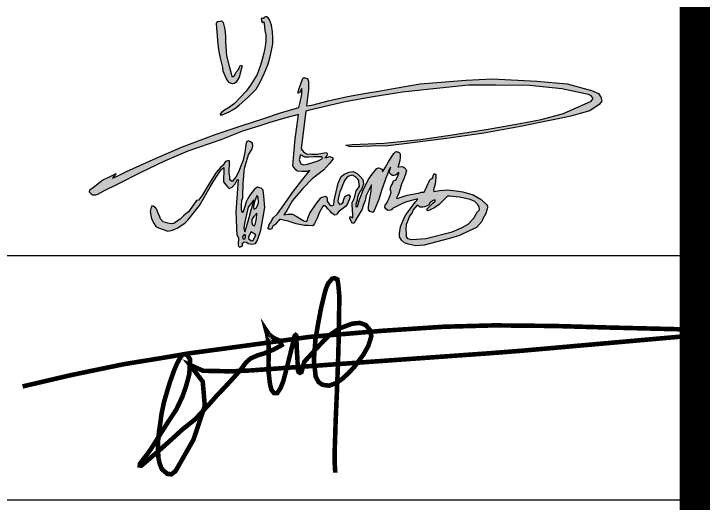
# Model space of a CAD drawing. Extents: x -6243262 to 3079315, y -2914302 to 172723.
# Drawn here: x -2380612 to -2378333, y -719362 to -717760 of the extents above; entities that cross this region are included whole.
import ezdxf

# ---------------------------------------------------------------- set-up
doc = ezdxf.new("R2010")
doc.units = 0
doc.header["$LTSCALE"] = 1000
for name, color, linetype in [('P-图框', 7, 'Continuous'), ('PUB_TITLE', 4, 'Continuous'), ('图框字', 3, 'Continuous'), ('曾志鸿签名', 154, 'Continuous')]:
    doc.layers.add(name, color=color, linetype=linetype)

# ---------------------------------------------------------------- blocks, each defined once
blk = doc.blocks.new('A$Ca6e7ed98')
at = {"layer": '图框字', "color": 0, "const_width": 14.96537856035086}
for points in [[(-219.4417643320048, -4.561755438808177), (-310.3332553611544, -2.659132995919208), (-353.6335702197393, 16.65985095645738), (-353.6335702197393, 16.65985095645738), (-311.2896840352332, -38.06459393767727), (-304.5257228455448, -117.4294864342082), (-341.500735534908, -228.0091485452285), (-400.4046472607588, -331.3116713303534), (-414.1113363973564, -341.6787743345267), (-427.4482913206448, -340.1977139613591), (-444.8597490985994, -325.017004941481), (-452.5499024486344, -306.4414268489199), (-456.5039897132374, -286.8942424696434), (-457.7930200393312, -259.8385230571876), (-457.4710276903934, -234.0708211894744), (-454.5057274746068, -202.0145254722083), (-450.6582637063111, -177.0972987129135), (-446.3614959518018, -144.7760485181207), (-438.4389988643234, -106.4979568830822), (-428.9410202662693, -73.95042469797772), (-419.6626542428858, -42.90664500596904), (-405.8514634709863, -3.503535565352649), (-394.9965550070046, 22.03724509703898), (-384.3676246990508, 41.02319900302246), (-377.5007532692398, 49.63246168486512), (-370.5428117433039, 51.86677646431053), (-361.561336295912, 48.05647793465323), (-352.6081454124942, 34.67771504830307), (-355.3983921272738, -14.35004956572811), (-365.7891435805941, -53.0314856528712), (-377.9405088827189, -87.48931085684308), (-398.2875608275644, -130.4205656273989), (-425.9905730752798, -172.3290769380692), (-460.3381918522646, -226.161498563175), (-480.0041265382897, -257.4897287796557), (-494.6996027233545, -278.3904502071528), (-504.872863463359, -290.8177420680586), (-517.0703792340064, -307.4210233192789), (-517.4305650742317, -312.8236656468653), (-512.0251251463196, -313.363802036889), (-447.9072714131617, -258.3290176314331), (-408.1658829416847, -222.6391061652103), (-378.7913749911822, -195.5833867527472), (-335.5945365005464, -161.0447008933552), (-292.9732527030865, -115.568412944529), (-267.7247027271369, -86.622855382142), (-244.8372531555651, -62.76768378462293), (-244.8372531555651, -62.76768378462293), (-212.1632519420818, -27.69045957220078), (-186.8749170796655, 1.104243329646124), (-170.1864833076834, 23.78102269674855), (-154.7101624147035, 37.75201796762849), (-131.7452649305633, 47.73111767131195), (-110.2784010437317, 54.21754845893156), (-79.325759257772, 66.69150299070316), (-52.86668779834872, 81.16140530573466), (-60.48257602681406, 96.56871592325479), (-77.93647101710667, 104.1855978417807), (-93.67006751018926, 115.7333303273626), (-103.9950412843318, 130.9667745567422), (-100.5533833596273, 117.6989154143885), (-97.84907200015732, 102.4654711850089), (-95.14529110584408, 71.75312429565383), (-95.88263767110766, 26.29856964476494), (-95.628014396847, -7.242621733661508), (-91.20287407501019, -45.57185054120055), (-86.53212838649051, -64.7364649449737), (-77.68184774249676, -76.03873900030158), (-67.3568739683542, -75.79296096271719), (-56.04841779707931, -58.59393164596986), (-47.44427298530354, -36.23516157357517), (-38.25343371205963, -1.866506814330933), (-15.76065021613613, 88.71021086246765), (-10.35680168340332, 111.6353251258115), (-7.354368907021126, 114.3960932534246), (-4.832537560927449, 112.235547693992), (-3.686732826259686, 73.99357168784627), (-1.229087763815187, 34.38687237685372), (0, 0), (2.12239108455833, -6.241291964703123), (6.793136773078004, -9.318151742685586), (11.98055552251753, -7.061723983875709), (21.28385340858949, 26.8693883383603), (53.05341153271729, 61.60686995748256), (80.2657435121946, 90.97942291457002), (102.26042022818, 112.6903489266115), (135.2564137906011, 135.4908163306609), (177.7466726948915, 151.4986691236918), (203.2710645512561, 153.9411083492741), (222.0070938210702, 147.1564839212224), (236.127015312959, 131.1444762328683), (240.743123090564, 110.2479097010291), (231.0154530805885, 79.25398875286919), (214.4516786203894, 49.67305181607662), (184.2947345664725, 9.156110825846554), (164.2012449655449, -12.01212193783431), (145.465215696051, -29.10951612322242), (145.465215696051, -29.10951612322242), (127.2723827450245, -42.13575212297292), (102.8343835258565, -51.36313538360992), (80.56863911566325, -48.64902992685529), (68.34937427335535, -39.9646595219092), (58.57396239967784, -22.32457208783308), (52.59190684824716, 31.7005727576834), (57.70293861543178, 100.2883060442909), (57.70293861543178, 100.2883060442909), (66.24077528287307, 149.9795754783117), (76.00133413210278, 202.1337390068438), (87.89966755581554, 251.5389598790716), (92.53328068339033, 266.9906959161235), (99.1757653526729, 283.2158816944939), (112.279846073041, 298.7497568152903), (120.5078910901502, 300.5772715354033), (129.6504580341862, 296.3130705216972), (132.6979803487484, 278.3425091072932), (136.0505201277847, 240.2696053793115), (133.4024380744086, 87.13422711192106), (132.0524042553734, 38.09176056093565), (128.2473776997358, -66.10694118147512), (123.9331045952276, -166.1302927485667), (120.9142273988982, -260.1472637389088), (120.9142273988982, -307.512750623333), (120.9142273988982, -307.512750623333), (120.9142273988982, -307.512750623333), (122.6371782219212, -336.362425986008)], [(-901.1133592585975, -53.95738809138857), (-741.2094125123986, -16.60072439256328), (-568.4549473897787, 19.10516744028428), (-441.2860053503828, 39.74093438991986), (-356.3452724282688, 54.30032675802067), (-166.0011132360087, 80.14697163615347), (38.06777090829564, 108.1749365506621), (274.3438469295506, 128.0609047009057), (476.9613784102257, 141.4879282944457), (643.271222366573, 145.962430931846), (840.3989699591766, 143.9684007922406), (1015.136313830473, 139.0017028646616), (1259.480234392307, 133.0180144088445), (1270.327185878734, 127.3299627344604), (1270.17494237941, 120.8007045642953), (1255.437559447193, 109.2600034400311), (732.1299709219893, 62.83576014641585), (633.4284414178983, 55.12906856783229), (86.8270670126949, 15.9471274002135), (-155.1987208222563, -1.707981578139879)], [(-219.4417643320048, -4.561755438808177), (-155.1987208222563, -1.707981578139879)]]:
    blk.add_lwpolyline(points, dxfattribs=at)
blk = doc.blocks.new('A$C0910a4f4')
at = {"layer": '曾志鸿签名'}
h = blk.add_hatch(color=7, dxfattribs=at)
h.paths.add_polyline_path([(-50.72189203841845, 211.5821483508917), (-54.25358702411177, 194.6977487051918), (-60.23817655729363, 174.4394056970777), (-65.6641775733442, 156.0719321828801), (-76.00681529886788, 125.6731227100245), (-97.7579863438732, 90.13501071848441), (-112.5840890475083, 70.96361914469162), (-132.2291982346214, 50.18003681130358), (-150.7787458996172, 30.55550596903777), (-169.9793365435326, 15.86105299735209), (-183.0414459679741, 9.014275825640652), (-193.3198258231278, 0.669755896931747), (-197.8166322360048, -4.465330886858283), (-197.8166322360048, -7.032874278782401), (-190.7502376265475, -6.818911027774448), (-168.0521453960682, 2.809372786869062), (-150.9214852352743, 12.86558310347027), (-135.5039019180695, 24.41952055701404), (-105.2652777651092, 50.99455920042237), (-79.29480976902414, 77.38479719977477), (-66.01855897193309, 100.0647612249013), (-52.07067680853652, 130.9627853686688), (-41.32568477012683, 156.4473736896471), (-34.26291738147847, 178.6821042130759), (-29.15267754846718, 204.0671772857895), (-25.39441660541343, 225.7104082918959), (-25.09514381864574, 245.9868861616123), (-26.14519717823714, 265.3654618908186), (-28.997546186205, 286.849087370676), (-35.60555753129302, 303.8272697115608), (-40.55920428625541, 311.3470361276413), (-45.36096793640172, 314.3457393689605), (-49.11235340120038, 314.3457393689605), (-54.81445281114429, 311.9467830239155), (-54.81445281114429, 309.2479376107221), (-58.26572635601042, 309.2479376107221), (-62.01711182080908, 309.997621231043), (-62.5530288607697, 307.315914789011), (-62.01711182080908, 303.100594404008), (-61.64398366672685, 300.1657097172283), (-59.76628595567308, 296.3535043010488), (-57.25838758191094, 294.9538085090753), (-53.99751606147038, 297.2617312851944), (-53.04645334777888, 291.9670858352329), (-51.27125358034391, 269.2686433077033), (-48.00388554501114, 254.8407754591608), (-48.27533159294399, 238.5223053321533), (-49.36200905533042, 224.3716306396527)])
h.paths.add_polyline_path([(-204.8492178991437, 235.274290698726), (-201.2210496671032, 205.8939404777775), (-196.1381493342924, 178.286511185288), (-188.1465427266667, 148.1484017854673), (-187.0584576860419, 136.5513842730725), (-177.2662066276534, 113.6071292414563), (-172.5025558649213, 104.087435916008), (-167.2852318111691, 97.96764645254007), (-157.0773932803422, 94.56775821058545), (-150.7258589300909, 95.47439195110928), (-145.2816982307704, 100.4609009539417), (-135.1728774146759, 117.1283070617064), (-128.051316566125, 141.7104165718192), (-125.4663203139789, 153.8066851323238), (-130.7811754669528, 156.2889253399044), (-132.9069471523981, 151.7373237012071), (-137.4388347457862, 142.0338606540463), (-146.178948146, 132.0069535246876), (-149.7397421046626, 123.2738383442338), (-154.5953456221614, 118.4220990106405), (-159.450949139602, 118.4220990106405), (-161.7169064707123, 129.0959099245374), (-168.1216581055778, 152.2189987464808), (-176.8985038838582, 186.836762606079), (-180.0439269206254, 231.0339195680281), (-180.3328323523165, 250.3753820921993), (-181.7773865797208, 273.7583414505061), (-187.844481852313, 295.9865896590636), (-193.2428962591221, 300.869943945203), (-198.6833756000269, 299.7827269702684), (-204.8492178991437, 298.6954943753663), (-209.5642801440554, 293.6218099524558), (-208.1134730210761, 276.951092397474), (-205.9373029397684, 253.394641300576)])
h = blk.add_hatch(color=7, dxfattribs=at)
h.paths.add_polyline_path([(375.5538205307093, 80.45088679806213), (327.9013308995636, 72.39761653536698), (274.577205677575, 63.38583991548512), (219.129694556992, 53.7455755333649), (155.8405921859667, 39.52586028247606), (103.0304766367772, 25.31879726063926), (85.17967779841274, 22.54667825929937), (91.46619286201894, 75.23540216742549), (91.69930947193643, 102.9530151927611), (88.90201842784882, 112.0369563782588), (80.51014529546956, 114.3661692632595), (74.68244659726042, 114.3661692632595), (72.1182721630903, 109.7077434932871), (60.69599137664773, 75.70123849637457), (57.43246711266693, 64.05517407145817), (62.5608430498396, 64.98686234944034), (69.78718727006344, 79.89382793739787), (69.78718727006344, 61.18427396341576), (64.87365649465937, 34.79676947035477), (60.6138375318842, 17.82394480172661), (0, 0), (-54.37815769744338, -18.71953517690417), (-128.1047233324498, -42.57051766922814), (-209.9863912001601, -70.15771901531843), (-324.1106415195391, -112.9921371901582), (-416.5609481149004, -152.8479863498942), (-503.929031097563, -192.6950101893453), (-534.1884170294506, -207.9801837051928), (-550.0869860692183, -214.5992832344782), (-537.8980894548004, -198.7134412402229), (-561.3612816598034, -211.3223402946605), (-581.85892308451, -219.4375580971537), (-596.5553661781014, -231.8036124543287), (-612.0253005780396, -243.3967718179338), (-623.6277513778186, -251.8984293071553), (-625.1747339902795, -260.40010241649), (-615.5060249904054, -269.2881995925563), (-605.8373159904731, -269.2881995925854), (-598.8758400967927, -267.3560011586233), (-579.5384491658187, -256.5357055485947), (-532.7847637771629, -233.6261426165293), (-458.7480978305684, -196.6261670905224), (-379.726872545667, -157.9697492431151), (-302.8939171009697, -125.9214344198117), (-194.5906253455323, -88.36999352820567), (-123.8297729037004, -60.19441667190404), (-64.07136397226714, -41.44896785556921), (-34.26873717608396, -31.52271623714478), (17.60985934175551, -16.0818578240287), (59.55428301921347, -5.604140840179753), (55.13908907491714, -38.14022252275026), (47.96436507935869, -85.0142318875005), (43.95431004598504, -134.8530646357394), (41.59940459829522, -160.4007266617846), (40.50433580414392, -174.1876263392915), (50.83942482067505, -186.7223927036102), (56.3147958603804, -190.8803525251569), (69.67468928691233, -191.9745516560797), (86.31981616478879, -191.7556993338512), (95.93649890780216, -189.2885302922805), (73.62370414898032, -217.4224641330075), (43.24827421951341, -257.1685356808302), (22.06673925672658, -285.6706337663345), (-9.777796312700957, -330.432455024129), (-24.06813465466257, -344.4049725130608), (-26.71975978423143, -349.7030650656088), (-31.42840672074817, -359.111200095067), (-33.50309582537739, -361.3816660252633), (-37.25732351542683, -366.0213321321644), (-38.14647985587362, -371.7468718909367), (-40.61637361743487, -376.6826938774611), (-40.41877128899796, -379.6441745733609), (-38.24528102006298, -380.6313452186878), (-31.62598198035266, -381.2236413578794), (-28.66213653527666, -379.5454715668748), (-27.18020027835155, -376.1891163648397), (-24.99904953560326, -371.2373931818001), (-18.676126919745, -367.0913202075462), (-16.10745906276861, -364.8208386573242), (-11.17663131642621, -357.8853396819904), (-5.721751367556863, -352.7216682325816), (-1.965535763825756, -348.9684451204957), (5.762246310478076, -351.0004496228066), (14.37524456909159, -352.7216682326107), (25.28503153566271, -355.016626378987), (38.20451538905036, -359.0328187551931), (51.41109106381191, -363.9096126262739), (78.82749379670713, -368.6863757878018), (90.29906688997289, -369.0957456872275), (103.8191264778143, -370.3238553854462), (107.9161265356815, -368.2770058884053), (111.6034130533808, -362.1364261572598), (116.1100995826419, -353.9489969290153), (121.0264996521291, -342.8959784049948), (126.3342606071965, -327.1923909889592), (137.4379144061822, -307.4846386243589), (140.6430512424558, -303.1611532829702), (145.6110444678343, -305.0826988524641), (150.7392850609613, -308.7656846240279), (154.7457399423001, -314.5303369525354), (163.7201609802432, -323.3374598627852), (168.6881542056217, -328.7818702164514), (174.2971639707102, -332.9452345703612), (176.7010098306928, -335.0269167473307), (183.4318323763437, -334.5465225449589), (185.6754579374101, -330.2230215835443), (192.5951395852026, -321.9228000765142), (207.2808904980193, -311.4879600910062), (214.1342264873092, -305.6183723616996), (218.3767755479203, -300.4009523689747), (225.2301115372102, -285.4008757473493), (228.4936087324168, -274.639951893565), (225.2301115372102, -268.4442646759271), (221.3139040754759, -268.4442646759271), (213.1551746218465, -272.6834174437972), (209.8916774266399, -277.5747535682458), (206.6281802314916, -286.0530591039569), (205.9754699649056, -291.2704790966818), (202.0592895719456, -296.8139829577121), (194.226901717193, -300.727036237251), (188.6789591922425, -293.553097414755), (188.3526175933657, -288.0095935537247), (189.9843526565819, -277.9008374365512), (192.2687979863258, -267.4659974510141), (194.8795849149465, -258.3355241787795), (199.7748442433658, -246.5963331004896), (204.6957648032694, -234.8312127619283), (206.9802101330133, -230.2659605057852), (209.9173657293431, -221.7876705900999), (213.8335461223032, -216.570250597375), (217.423411985219, -212.0049983412027), (224.2767479745089, -207.7658455733617), (231.1300839637406, -205.1571433869831), (236.0253162221634, -204.1788761620992), (245.5370825550635, -210.0227856167767), (249.0793050029897, -213.3093650544179), (253.6481956625357, -217.5485178222589), (256.5853512588073, -221.787670590129), (256.5853512588073, -226.02682335797), (258.8697965886095, -241.679067716148), (248.100253137527, -255.3747932446131), (242.5480608090875, -277.9854355506541), (235.3683561520884, -293.3116116606107), (235.3683561520884, -301.1377338396851), (237.2032697190298, -334.092026362021), (236.8387069574674, -343.940318381472), (228.2304457410355, -339.3088059332513), (227.2371827492607, -345.2636165781296), (232.2034977082512, -356.8423898886831), (236.176549675467, -361.8047190760553), (241.8050219164579, -361.8047190760553), (245.115889532899, -353.534160017065), (267.3747090803226, -315.4294574558153), (270.6855766967637, -303.1890194269072), (276.9762332885875, -286.9787336681329), (280.9492581869708, -270.4376155501814), (298.496886329609, -236.3629134768271), (297.1725446968339, -256.5430782055482), (294.1156061813235, -273.6199046272377), (290.8818881050101, -292.6027119538339), (288.2331777705695, -308.1513642343052), (288.5642564115697, -316.4219232932955), (293.1994927296182, -323.7000165147765), (299.821227962384, -325.684948189737), (303.1320955788251, -325.684948189737), (307.1051475460408, -319.7301375448587), (322.6792427349137, -284.268876129674), (331.3313012893195, -254.3965103996452), (345.5686031917576, -213.62796692556), (350.6193999134121, -201.2051649781351), (353.8571005307022, -191.4998431467393), (355.1521807775716, -188.2647306629515), (357.7423412713688, -181.018096193613), (360.2029774992261, -178.5594244515523), (358.7784000551328, -185.2884421730414), (357.3538226110977, -188.5235390368325), (357.6128440742032, -192.5350766423508), (357.4833198082633, -196.4172022509156), (360.4619989623316, -199.3935063608224), (361.8865764064249, -202.3697948507033), (367.1048797678086, -205.0902099158266), (372.1176941156737, -205.4754953375377), (376.5209777826676, -204.4402618419263), (379.7586513310671, -202.2403984737466), (383.4212193202693, -197.1487281512236), (387.3996085465187, -195.3819687553041), (388.0471486699535, -198.4876692421385), (385.9750311024836, -201.7227817259554), (384.9389723187196, -205.3460989606101), (381.4349145902088, -212.4959204477491), (379.75131568301, -217.4132795519254), (375.8660749422852, -220.1307596678962), (370.2972352944198, -222.3306386561017), (369.2611765103647, -226.0833522683533), (367.3871547298622, -232.8276866544038), (364.7240375677356, -236.2278470268939), (362.3928985370439, -239.2041511368006), (360.1912567035761, -245.2861401135451), (359.2846951169777, -250.591719588585), (360.9027333612321, -256.0854423953861), (362.7508294396685, -260.1480262780387), (359.7938594729058, -271.4124932273116), (355.9128414668376, -279.7223522964632), (352.0317963920534, -288.032195745589), (347.8682070563664, -295.5892940473568), (343.2744942961144, -302.9709481064929), (342.2234123216476, -309.9289243133971), (345.3767123827129, -314.5238233976124), (348.9241884858347, -318.1997489129717), (351.9460965328617, -319.5125660655904), (361.2746317709098, -318.8561496792536), (364.6163036954822, -316.8290751476015), (367.2412205440341, -313.644227939134), (386.7405912466929, -303.3402994739881), (399.6776698280009, -296.5959272573236), (412.614748409309, -292.0996686994622), (433.0515662131365, -286.4793455022154), (446.3636290487484, -282.7324737839808), (450.3010043215472, -282.7324737839808), (441.4426482767449, -293.0914323044126), (435.7701682205079, -300.6076210632164), (423.4624665896408, -316.9156570062332), (410.8871897511999, -333.7583823963651), (406.0711337682442, -342.3134135481378), (393.5957137776422, -373.4872875247675), (389.5665752317291, -395.8278125509678), (390.0511069686036, -405.9947376816708), (395.8654336736072, -417.614060605265), (406.3170268575195, -425.3862780406489), (418.8605249106186, -429.821196717734), (432.9478385251714, -433.6776429873717), (443.175626770535, -435.2202308672422), (470.1923855612986, -433.4848292648967), (512.120243125828, -422.8558322339086), (553.8673893006053, -411.834631722857), (586.31723764661, -401.4003071985499), (615.8855026674573, -387.671560914343), (642.3389594781329, -375.8816203392053), (659.7199520134018, -356.1669795387716), (662.8075831363094, -347.2971421846014), (672.9299383584294, -329.2793214979756), (676.6243439737591, -314.9353957220446), (678.3152514601825, -309.8667721907841), (677.5466596089536, -306.1805062116764), (674.7240295569645, -300.0067468344059), (657.5595630495809, -284.2413380064827), (631.2334649999393, -268.5679441197426), (596.7110930542694, -259.1306152433099), (575.4249912702944, -256.0027967857313), (546.469780706102, -252.1454601740406), (520.3230947431875, -254.5511956146511), (502.4427096931613, -258.1802454024437), (501.3252008537529, -252.0387753292162), (506.0746675588889, -233.8935420102207), (508.5890895164339, -210.4443224598072), (508.5890895164339, -202.069593381806), (503.0014641128946, -199.2780118157971), (500.4870421554078, -204.861174947815), (498.5313746175962, -212.9567271251872), (493.6172753971186, -215.8237847044074), (491.8225590161746, -217.3696996519284), (489.25586718251, -220.1202786238573), (478.7904418355902, -241.5448759881838), (470.5966852513957, -260.2636683693854), (461.7474846260156, -260.3608336463803), (452.2263818586362, -263.0369362873898), (444.6288971554604, -264.4427551334084), (438.4615119340015, -265.8967305499536), (414.7909455593908, -270.0485985575069), (398.1452231676667, -275.7750130382483), (388.2606403911486, -278.9241059846245), (382.100672024244, -280.9280628632987), (380.2383648194373, -278.6378219677426), (381.8141757167759, -274.2004665650602), (386.2550850326079, -266.1846078105445), (391.5617632351932, -248.9630340710282), (396.4375871553202, -234.0384959428338), (403.6026746538118, -216.5411973306618), (409.6238070832915, -201.4992902530939), (412.1846791224089, -190.5260276320623), (410.9052446489222, -184.773215290712), (405.2897925064899, -178.9990659804025), (401.7713612387888, -177.3211617300112), (397.2933676503599, -176.122651999729), (388.0974966605427, -177.4809546967153), (384.6590266638086, -176.6819586232014), (386.4981900342391, -172.7668434989464), (391.0564155817847, -156.1205088195566), (392.0947481457843, -147.2985000151384), (391.934825603792, -141.7054806409578), (391.6796479119803, -134.081216184597), (390.4002405072679, -132.0037982774084), (388.481088797038, -129.9263959902746), (384.8027349873446, -127.7690972197743), (381.0444199067424, -127.3695991830027), (377.9258220627089, -127.0499976296269), (371.4444386207033, -133.2542290068523), (355.1371846557013, -158.3619995832269), (344.0744859694387, -178.4561291544233), (338.9822468964267, -187.207738457364), (334.0350154499174, -193.348974230059), (334.2783911396982, -190.0254992034752), (333.7916397601948, -187.4315735710261), (332.0068847021321, -184.9997682906105), (328.1128736662795, -182.4058426581614), (325.5979915389908, -181.0278274759476), (321.3795066523016, -180.1361577297794), (317.7288713062298, -180.865707123914), (315.2354818157037, -182.9782388716703), (299.8643485801294, -201.485841402231), (287.1348877877463, -219.85070804524), (270.3817022119183, -253.1174793846149), (259.3583074408816, -283.8187379367009), (252.2809770313324, -306.3596836428333), (248.2999939021538, -307.5382934474619), (247.267887164955, -304.5917611258628), (246.6781118865474, -300.7612753558205), (251.4787657154375, -287.7581422167132), (252.8426548827556, -276.4236194066762), (259.1591892589349, -260.2504624731082), (264.9493435146869, -251.1613041956443), (271.4938784953556, -233.716816924687), (269.5540462126373, -218.9859203807719), (260.6308393672807, -208.1315887126548), (251.31968230661, -198.8278580027982), (237.7408833964728, -192.625376069569), (223.7741342711379, -194.9513087470259), (207.8675528630265, -202.316749208956), (198.9443460176117, -208.5192311421852), (188.944287688646, -230.8890281155764), (175.8424683167832, -286.7305469186103), (174.3265336318291, -301.0121018913924), (168.2628490296192, -304.6906828128849), (161.5494858677848, -302.0940392941993), (153.2105593319284, -288.9602757953107), (152.4553665427375, -284.3247958580614), (151.484354114451, -276.6708533340134), (147.0609583200421, -273.5446125000308), (139.6166830934817, -275.4850426928606), (132.5886449907557, -278.3813565992168), (116.9680455827038, -297.9455764544546), (96.0260696070618, -329.1684817236091), (90.09407477581408, -344.7549969709653), (88.77585069456836, -351.999429015239), (84.821178450773, -355.5118752354465), (78.44977559242398, -355.2923512517009), (65.26753477979219, -346.9502680485894), (51.6458859401755, -339.0472484330821), (40.00155968789477, -332.4614039601001), (24.62227873981465, -331.5832924050337), (11.06884330662433, -334.2045218601415), (20.41115657001501, -320.1962237943953), (39.4579096653033, -286.9702676087036), (73.83251296565868, -247.9260667515337), (103.9343854797771, -216.7195781400369), (141.027780269098, -187.3860567865777), (161.1421273142332, -166.5402910904959), (172.1115198051557, -150.9530885615386), (169.1876820643665, -146.5708406453195), (162.2435843480635, -143.6493472411821), (157.309589550714, -143.8319298401766), (151.4619140691939, -146.5708406453195), (145.6142385876738, -147.3012179013749), (151.8273971704184, -140.7278382170189), (153.1065880245878, -134.8848357887182), (151.0451626378926, -129.7827072805376), (137.3354860210675, -132.2733844760514), (120.3022465151735, -135.1791797441547), (101.8149516286794, -135.3867231604236), (85.82031537481816, -134.1413845626812), (75.01874951901846, -128.1222506101767), (68.32723088859348, -118.0804575866496), (82.81886888912413, 5.54977207921911), (95.49116281082388, 8.583194076403743), (211.5469623564277, 36.36397452669917), (303.387083788868, 52.07241977384547), (399.4731649524765, 67.17199602382607), (521.536373039824, 81.0629563802504), (615.2448380223359, 90.11950002290541), (706.4905824784073, 90.72380796962534), (815.8495849751635, 88.92345825827215), (921.6064865059452, 78.03116990305716), (1008.48186297057, 59.66799022391206), (1017.579528310045, 54.95445696744719), (1023.644620490493, 46.87411870498909), (1017.026268859219, 38.34974968360621), (926.5841162283905, -2.676508761942387), (854.0264631070313, -21.49220087949652), (785.2870554163819, -35.32199317557388), (674.0950612384477, -54.47628081013681), (556.0016568606952, -72.87529285150231), (458.9774518756894, -87.04928825746174), (338.5302789405105, -99.69534737718641), (234.565657597559, -103.5722402737301), (214.5554442726425, -105.8903785533039), (228.7665706338012, -111.7127625342982), (267.2392296757316, -110.5963829524699), (296.9820885347435, -109.0048418802617), (352.8277174335672, -108.3220279206871), (423.6669985341141, -99.52719769132091), (543.6904633532395, -84.62605837674346), (666.332375574857, -67.13771004512091), (785.4801913904957, -44.66191550850635), (849.6384191812249, -32.24019134356058), (909.1052157998201, -20.30692131954129), (951.0228413532604, -10.95237863311195), (981.3456765806186, -2.709716958168428), (1012.606581492058, 6.804478114674566), (1042.961899294052, 26.62733452342218), (1052.612336845777, 37.8771654991142), (1049.165746205428, 50.73412634280976), (1041.353497546923, 62.90230608588899), (1018.494210540259, 73.25345391931478), (938.268693804217, 94.64381216512993), (839.3207354108454, 104.0096793775738), (693.5945131474873, 110.6714372247225), (607.8812819934683, 107.3279373121914), (457.6268473807722, 94.3212275004189)])
h.paths.add_polyline_path([(546.5978973938618, -272.788384084648), (554.1906179860816, -273.2941608453111), (585.5738197906176, -276.3288214091153), (597.215980537876, -278.3519284516806), (621.5126756055397, -283.9154728186841), (636.6981167899794, -290.996331847593), (644.7969970999984, -299.0887600177957), (650.3649976147572, -308.1927260892408), (651.8835309057031, -317.8024689213198), (643.7846505956841, -325.8948970915226), (633.1548363527982, -345.6201751363697), (614.426141799835, -364.8396608005278), (595.1912604603567, -375.9667495345639), (561.7833115095273, -390.1284832123783), (475.4820645498694, -411.3881642383058), (429.9426590040093, -414.7514234961709), (416.2808400471113, -411.9816787402669), (411.5289100800292, -405.8486591064429), (411.1329204275971, -396.9459103370318), (410.5305040139356, -380.8725966722996), (411.5204916794901, -366.2325150168035), (414.4904546760954, -358.714623005013), (423.0188358279411, -338.851669964235), (431.532735165325, -326.9813174445881), (434.8986878144206, -317.2872107989097), (447.5705191057641, -302.8449568973738), (457.0382421757095, -308.6100934470014), (466.0025394778932, -308.8796327855089), (471.7195538033266, -308.1345258356887), (477.933713932056, -305.8992362262215), (486.3849489694112, -300.931893007335), (490.6105529536726, -293.7292445589846), (500.5531983321998, -287.0233288704767), (506.767331392155, -285.0363978309615), (506.2702126576332, -289.010259910021), (499.0618150597438, -295.9645497885358), (489.119169681333, -305.4024878462951), (480.6679346439778, -314.0953501943441), (479.4250972044538, -319.0626777932048), (483.8993011591956, -320.8012502627971), (491.8533903931966, -316.3306398038112), (502.0445816045394, -312.6051362946746), (519.264108675532, -300.1003135390638), (533.437176286825, -286.4443410018866)], flags=16)
h.paths.add_polyline_path([(135.0579703073017, -144.1123251036042), (137.3413058157312, -149.3597980453051), (130.0346484299516, -154.1509472598555), (123.1846689733793, -157.1169109060429), (105.8313678328996, -162.820660714875), (88.4780396236456, -168.7525723871368), (76.14806036051596, -170.8059354391298), (66.32974203606136, -167.3836793058435), (64.50308445683913, -161.679913877073), (61.76309808791848, -154.6072553669801), (65.87309117562836, -137.4959747006651), (69.75475883315085, -140.0056302397279), (73.6363994218409, -142.2871239152155), (80.25805344822584, -145.2530875614029), (91.90305642073508, -145.2530875614029), (109.4846829914022, -144.7967794542783), (117.4763437366346, -143.8841788600839), (126.381333271449, -143.8841788600548)], flags=16)
h = blk.add_hatch(color=7, dxfattribs=at)
h.paths.add_polyline_path([(-142.48126720445, -399.4981617135636), (-137.7681539139594, -409.2111686026037), (-137.8709341936046, -432.4339601134125), (-137.458107739978, -436.9715961462061), (-133.5360804836382, -439.6529314992367), (-125.2792265861062, -436.7653335728974), (-124.0407201565104, -433.2589791666251), (-124.6897761334549, -426.6356153675879), (-115.286030342977, -421.1956938871881), (-105.4955521497759, -428.2609425773262), (-93.7837974865688, -430.2113383530232), (-81.09610387129942, -427.6108210654638), (-75.89087957656011, -418.8340322648), (-73.28826742916135, -410.3823276500625), (-63.82966654893244, -384.330903848313), (-50.71136227052193, -310.3524147252028), (-54.41545852052514, -272.6440393336525), (-56.45752970664762, -253.4639161595842), (-62.99215750204166, -246.9345224961871), (-74.83617038122611, -243.261736607994), (-83.82128359994385, -249.3830412149546), (-90.3559113953961, -256.7286286113376), (-98.93261037679622, -268.9712534451101), (-107.1008951211697, -281.2138782791735), (-112.0018659677007, -291.8241468872293), (-116.4944225770887, -307.3314841728716), (-121.3953663548455, -319.9821980632842), (-124.6626802525134, -328.1439479525434), (-127.5215799130383, -317.5336637244909), (-127.5215799130383, -303.2506092282711), (-126.0942143813008, -285.8079807415488), (-122.9975069258944, -278.2274016480369), (-122.6206090664491, -262.0337551044067), (-122.2121948292479, -243.6698256645177), (-121.8037805920467, -230.6110227176105), (-121.3953663547873, -220.0007384894998), (-118.9541655340581, -190.9740727402095), (-116.2085217834683, -178.1713446610374), (-113.9205033705221, -170.398268123623), (-104.1552434574114, -137.2227865445893), (-92.40401892655063, -117.6814281509724), (-90.11600051360438, -108.9938609950768), (-91.94642065773951, -99.39181884066784), (-99.72572657186538, -93.90493760956451), (-104.3017904665903, -92.07597199251177), (-109.7930508989957, -93.90493760956451), (-112.9962929184549, -103.9642250732286), (-116.1995349378558, -130.4841562302026), (-122.1484207079047, -155.6323514593532), (-129.0125030155759, -172.0930107727472), (-137.7070325362147, -194.4977810062992), (-145.4863384503988, -210.5011793902959), (-157.5867732801125, -225.1827928319108), (-165.1633888357901, -220.1032215447049), (-165.1633888357901, -209.5867043917824), (-167.9090325863799, -196.7839763125521), (-167.9090325863799, -187.1819341581431), (-166.9938089799252, -171.1785201540915), (-166.9938089799252, -157.4613170763769), (-172.9426947499742, -157.4613170763769), (-179.3491787888343, -159.2902826934296), (-187.5860829718295, -172.0930107726599), (-195.8117265289766, -179.6607306987571), (-210.5799019747064, -195.4131151067559), (-228.6956232772791, -224.8350927233696), (-254.9505534656928, -268.9941388517618), (-267.8321720050881, -286.232314635301), (-274.3784123208607, -286.8239234928915), (-284.1977592601907, -301.5785000111791), (-301.3467450067983, -324.2823783111817), (-310.158996791346, -330.8233776612033), (-317.4361762407352, -337.1128007139487), (-327.9869224834256, -347.8708192410413), (-339.830069160671, -355.9189177495427), (-352.2933267607004, -364.1914109830395), (-369.1062075612135, -361.6881936086575), (-384.1419175392366, -357.5388048136665), (-392.2698292224668, -346.9743385238398), (-398.024908349209, -334.0356968818814), (-402.3409431832843, -322.8229358820827), (-406.1176379874232, -314.7724787482002), (-408.6354164776276, -310.7472423712316), (-417.1958741718554, -305.967277102347), (-421.7448963233037, -305.6186691423936), (-426.2957591539016, -323.0496763224073), (-421.7434346074006, -347.3467357984046), (-413.1952661538962, -363.1188170715759), (-407.5066740812035, -372.4027259559662), (-399.5426776619279, -377.1394237255445), (-368.9933035458671, -387.2070210483216), (-353.6341347252601, -384.17554697179), (-338.4646100022364, -377.3547146796191), (-312.8130396817578, -361.2284490936436), (-303.7113140204456, -352.1340112440521), (-264.6176422910066, -303.3954382005613), (-249.1003374699503, -275.7539884700964), (-229.5596056223731, -242.8877773298591), (-219.7866546269506, -226.43642755787), (-203.3517441438162, -200.9456068428699), (-193.0906336033368, -184.8338832525769), (-184.784027816786, -179.3005795323115), (-185.4981572180404, -197.377740735159), (-186.2123136880691, -210.4598956355767), (-185.9742705543176, -225.6827764484624), (-179.0250026949216, -235.4223842585634), (-173.6675704696099, -242.4484013415931), (-167.3056146266754, -247.8015594458266), (-157.5952737937914, -244.1212603204185), (-148.2197470979299, -232.7458130164596), (-141.8577912549954, -220.0320722814358), (-138.1745650590747, -218.0246321348241), (-142.8623148725601, -279.2513301159488), (-146.193890130322, -324.1967805147578), (-145.1365281913895, -348.7730637516652), (-144.2502682139166, -379.1261673247209)])
h.paths.add_polyline_path([(-124.293948893901, -406.2450331360451), (-116.4084074163693, -396.1358203123673), (-113.5361249663401, -404.7457858579), (-117.017879265768, -412.5386735984357), (-122.6177165192203, -413.7820798875764)], flags=16)
h.paths.add_polyline_path([(-116.6270326875965, -389.4608672603499), (-119.8950233056094, -377.6553066493943), (-117.381169793196, -362.0820059523394), (-105.5661746805999, -309.5849555040768), (-86.9632959663868, -284.6637037757027), (-89.7290518443915, -297.5282090966939), (-95.51084183756029, -317.8739618260879), (-102.5495721205953, -342.4898106127512), (-110.59382756782, -373.1340247941262)], flags=16)
h.paths.add_polyline_path([(-96.3468891682569, -389.7826556187647), (-86.33881847083103, -396.3898683007865), (-80.79861762613291, -399.4256066470698), (-89.019551209989, -418.5329092137981), (-96.16818087064894, -419.0686295831401), (-106.4147664409247, -410.572934071708)], flags=16)
h.paths.add_polyline_path([(-91.29338556539733, -366.991039577435), (-93.12172141100746, -359.2775847168814), (-93.12172141100746, -348.9252966208151), (-87.63671387417708, -339.7909339596226), (-77.27615310542751, -328.4237184145604), (-76.86987730435794, -332.6864261964802), (-78.49506171501707, -344.0536417415424), (-79.91709469072521, -351.1581495046848), (-82.5580092073069, -365.3671494109731), (-84.9957993577118, -370.4418022760947)], flags=16)
h.paths.add_polyline_path([(-87.46607208263595, -315.8102895497286), (-88.22020918817725, -306.7677258391923), (-84.44946952274768, -291.1944407621922), (-76.90799019183032, -270.5975022370985), (-72.88586246827617, -276.8770690472156), (-71.88031023577787, -294.9621808482625), (-77.9135153554962, -310.7866517216899)], flags=16)
at = {"layer": '曾志鸿签名', "color": 7}
for points in [[(-187.8444818522548, 295.9865896590636), (-181.7773865797208, 273.7583414505061), (-180.3328323523165, 250.3753820921411), (-180.0439269206254, 231.0339195680863), (-176.8985038838582, 186.836762606079), (-168.1216581055778, 152.2189987465099), (-161.7169064707123, 129.0959099245083), (-159.450949139602, 118.4220990106405), (-154.5953456221614, 118.4220990106405), (-149.7397421046626, 123.2738383442338), (-146.178948146, 132.0069535246585), (-137.4388347457862, 142.0338606540463), (-132.9069471523981, 151.7373237012071), (-130.7811754669528, 156.2889253399044), (-125.4663203139789, 153.8066851323238), (-128.051316566125, 141.7104165718192), (-135.1728774146759, 117.1283070617064), (-145.2816982307704, 100.4609009539708), (-150.7258589300909, 95.47439195110928), (-157.0773932803422, 94.56775821058545), (-167.2852318111691, 97.96764645254007), (-172.5025558649213, 104.087435916008), (-177.2662066276534, 113.6071292414272), (-187.0584576860419, 136.5513842730725), (-188.1465427266667, 148.1484017854673), (-196.1381493342924, 178.286511185288), (-201.2210496671032, 205.8939404777775), (-204.8492178991437, 235.274290698726), (-205.9373029397684, 253.3946413006342), (-208.1134730210761, 276.9510923970956), (-209.5642801440554, 293.6218099524558), (-204.8492178991437, 298.6954943753663), (-198.6833755999687, 299.7827269702975), (-193.2428962591221, 300.869943945203), (-187.8444818522548, 295.9865896590636), (-187.8444818522548, 295.9865896590636)], [(-57.25838758191094, 294.9538085090753), (-53.99751606147038, 297.2617312852235), (-53.04645334777888, 291.967085835262), (-51.27125358034391, 269.2686433077033), (-48.00388554501114, 254.8407754591608), (-48.27533159294399, 238.5223053321533), (-49.36200905533042, 224.3716306397109), (-50.72189203841845, 211.5821483508917), (-54.25358702411177, 194.6977487051918), (-60.23817655729363, 174.4394056970777), (-65.6641775733442, 156.0719321829092), (-76.00681529886788, 125.6731227100245), (-97.7579863438732, 90.13501071848441), (-112.5840890475083, 70.96361914469162), (-132.2291982346214, 50.18003681130358), (-150.7787458996172, 30.55550596903777), (-169.9793365435326, 15.86105299735209), (-183.0414459679741, 9.014275825640652), (-193.3198258231278, 0.669755896931747), (-197.8166322360048, -4.465330886858283), (-197.8166322360048, -7.032874278782401), (-190.7502376265475, -6.818911027774448), (-168.0521453960682, 2.809372786839958), (-150.9214852352743, 12.86558310347027), (-135.5039019180695, 24.41952055701404), (-105.2652777651092, 50.99455920042237), (-79.29480976902414, 77.38479719977477), (-66.01855897193309, 100.0647612249013), (-52.07067680859473, 130.9627853685524), (-41.32568477012683, 156.4473736896471), (-34.26291738147847, 178.6821042130759), (-29.15267754846718, 204.0671772857895), (-25.39441660541343, 225.7104082918959), (-25.09514381864574, 245.9868861615832), (-26.14519717823714, 265.3654618908186), (-28.997546186205, 286.8490873706469), (-35.60555753129302, 303.8272697115608), (-40.55920428625541, 311.3470361276413), (-45.36096793640172, 314.3457393689605), (-49.11235340120038, 314.3457393689605), (-54.81445281114429, 311.9467830239155), (-54.81445281114429, 309.2479376107221), (-58.26572635601042, 309.2479376107221), (-62.01711182080908, 309.997621231043), (-62.5530288607697, 307.315914789011), (-62.01711182080908, 303.100594404008), (-61.64398366672685, 300.1657097172283), (-59.76628595567308, 296.3535043010488), (-57.25838758191094, 294.9538085090753)], [(-537.8980894548004, -198.7134412402229), (-550.0869860692183, -214.5992832344782), (-534.1884170295089, -207.9801837051928), (-503.9290310976212, -192.6950101893453), (-416.5609481148422, -152.8479863498942), (-324.1106415195391, -112.9921371901582), (-209.9863912002183, -70.15771901531843), (-128.1047233324498, -42.57051766922814), (-54.37815769744338, -18.71953517687507), (0, 0), (60.6138375318842, 17.82394480172661), (64.87365649465937, 34.79676947035477), (69.78718727006344, 61.18427396341576), (69.78718727006344, 79.89382793739787), (62.5608430498396, 64.98686234944034), (57.43246711266693, 64.05517407145817), (60.69599137670593, 75.70123849640368), (72.1182721630903, 109.707743493258), (74.68244659726042, 114.3661692632595), (80.51014529546956, 114.3661692632595), (88.90201842784882, 112.0369563782588), (91.69930947193643, 102.9530151927611), (91.46619286201894, 75.23540216742549), (85.17967779841274, 22.54667825929937), (103.0304766367772, 25.31879726063926), (155.8405921859667, 39.52586028247606), (219.129694556992, 53.7455755333649), (274.5772056771093, 63.38583991548512), (327.9013308995636, 72.39761653536698), (375.5538205307093, 80.45088679806213), (457.6268473807722, 94.3212275004189), (607.8812819934683, 107.3279373121914), (693.5945131474873, 110.6714372247225), (839.3207354109036, 104.0096793775738), (938.268693804217, 94.64381216512993), (1018.494210540259, 73.25345391931478), (1041.353497546923, 62.90230608588899), (1049.165746205428, 50.73412634280976), (1052.612336845777, 37.8771654991142), (1042.961899294052, 26.62733452342218), (1012.606581492058, 6.804478114674566), (981.3456765806768, -2.709716958139325), (951.0228413532022, -10.95237863311195), (909.1052157997037, -20.30692131957039), (849.6384191812831, -32.24019134358969), (785.480191390845, -44.66191550850635), (666.332375574857, -67.13771004512091), (543.6904633532395, -84.62605837674346), (423.6669985341141, -99.52719769132091), (352.8277174335672, -108.3220279206871), (296.9820885347435, -109.0048418802617), (267.2392296756734, -110.5963829524699), (228.7665706338012, -111.7127625342982), (214.5554442726425, -105.8903785533039), (234.5656575976172, -103.5722402737301), (338.5302789405105, -99.69534737718641), (458.9774518756894, -87.04928825746174), (556.0016568607534, -72.87529285150231), (674.0950612383895, -54.47628081013681), (785.2870554163819, -35.32199317560298), (854.0264631070313, -21.49220087949652), (926.5841162283905, -2.676508761942387), (1017.026268859219, 38.34974968360621), (1023.644620490493, 46.87411870498909), (1017.579528310045, 54.95445696744719), (1008.48186297057, 59.66799022391206), (921.6064865059452, 78.03116990305716), (815.8495849751635, 88.92345825827215), (706.4905824784073, 90.72380796962534), (615.2448380223359, 90.11950002290541), (521.5363730398822, 81.0629563802795), (399.4731649524765, 67.17199602382607), (303.3870837889262, 52.07241977387457), (211.5469623564277, 36.36397452669917), (95.49116281082388, 8.583194076403743), (82.81886888912413, 5.54977207921911), (68.32723088859348, -118.0804575866496), (75.01874951901846, -128.1222506101767), (85.82031537481816, -134.1413845626812), (101.8149516286794, -135.3867231604236), (120.3022465151735, -135.1791797441547), (137.3354860211257, -132.2733844760514), (151.0451626378344, -129.7827072805376), (151.0451626378344, -129.7827072805376), (153.1065880245878, -134.8848357887182), (151.8273971704184, -140.7278382170189), (145.6142385876738, -147.3012179013749), (151.4619140691939, -146.5708406453195), (157.309589550714, -143.8319298401766), (162.2435843480635, -143.6493472411821), (169.1876820643665, -146.5708406453195), (172.1115198051557, -150.9530885615386), (161.1421273142332, -166.5402910904668), (141.027780269098, -187.3860567865777), (103.9343854797771, -216.7195781400369), (73.83251296565868, -247.9260667515337), (39.4579096653033, -286.9702676087327), (20.41115657001501, -320.1962237944244), (11.06884330662433, -334.2045218601415), (24.62227873981465, -331.5832924050337), (40.00155968789477, -332.4614039601001), (51.6458859401173, -339.047248433053), (65.26753477979219, -346.9502680485894), (78.44977559242398, -355.2923512517009), (84.821178450773, -355.5118752354756), (88.77585069456836, -351.999429015239), (90.09407477581408, -344.7549969709653), (96.0260696070618, -329.1684817236091), (116.9680455827038, -297.9455764544546), (132.5886449907557, -278.3813565992168), (139.6166830934817, -275.4850426928606), (147.0609583200421, -273.5446125000308), (151.484354114451, -276.6708533340134), (152.4553665426793, -284.3247958580032), (153.2105593319284, -288.9602757953107), (161.5494858677848, -302.0940392941993), (168.2628490296192, -304.6906828128849), (174.3265336318291, -301.0121018913924), (175.8424683167832, -286.7305469186103), (188.944287688646, -230.8890281155764), (198.9443460176117, -208.5192311421852), (207.8675528630265, -202.316749208956), (223.7741342711379, -194.9513087470259), (237.7408833964728, -192.625376069569), (251.31968230661, -198.8278580027982), (260.6308393672807, -208.1315887126548), (269.5540462126373, -218.9859203807719), (271.4938784953556, -233.716816924687), (264.9493435146869, -251.1613041956443), (259.1591892589349, -260.2504624731082)], [(674.7240295569645, -300.0067468344059), (677.5466596089536, -306.1805062116764), (678.3152514601825, -309.8667721907841), (676.6243439737591, -314.9353957220737), (672.9299383584294, -329.2793214979756), (662.8075831363094, -347.2971421846014), (659.7199520134018, -356.1669795387716), (642.3389594781329, -375.8816203392053), (615.8855026675155, -387.6715609143139), (586.31723764661, -401.4003071985499), (553.8673893006053, -411.8346317228279), (512.120243125828, -422.8558322338795), (470.1923855613568, -433.4848292648967), (443.175626770535, -435.2202308672422), (432.9478385251714, -433.6776429873717), (418.8605249106186, -429.821196717734), (406.3170268575195, -425.3862780406489), (395.8654336736072, -417.614060605265), (390.0511069686036, -405.9947376816708), (389.5665752317291, -395.8278125509678), (393.5957137776422, -373.4872875247675), (406.0711337682442, -342.3134135481087), (410.8871897511999, -333.7583823963651), (423.4624665897572, -316.9156570062914), (435.7701682205079, -300.6076210632164), (441.4426482767449, -293.0914323044417), (450.3010043215472, -282.7324737839808), (446.3636290487484, -282.7324737839808), (433.0515662131947, -286.4793455021863), (412.614748409309, -292.0996686994913), (399.6776698280009, -296.5959272573236), (386.7405912467511, -303.3402994740754), (367.2412205440341, -313.644227939134), (364.6163036954822, -316.8290751476015), (361.2746317709098, -318.8561496792536), (351.9460965328617, -319.5125660655904), (348.9241884858347, -318.1997489129717), (345.3767123827129, -314.5238233976124), (342.2234123216476, -309.9289243133971), (343.2744942961144, -302.9709481064929), (347.8682070563082, -295.5892940473568), (352.0317963920534, -288.032195745589), (355.9128414668376, -279.7223522964632), (359.7938594729058, -271.4124932273116), (362.7508294396685, -260.1480262780387), (360.9027333612321, -256.0854423953569), (359.2846951169777, -250.591719588585), (360.1912567035761, -245.2861401135451), (362.3928985370439, -239.2041511368006), (364.7240375677356, -236.2278470268939), (367.3871547298622, -232.8276866544038), (369.2611765106558, -226.0833522676839), (370.2972352944198, -222.3306386561017), (375.8660749422852, -220.1307596678962), (379.75131568301, -217.4132795519254), (381.4349145902088, -212.4959204477491), (384.9389723187196, -205.3460989606101), (385.9750311024836, -201.7227817259554), (388.0471486699535, -198.4876692421385), (387.3996085465187, -195.3819687553041), (385.0684695158852, -196.4172022509156), (382.7373304851935, -198.0994644913008), (379.7586513311253, -202.2403984737466), (376.5209777826676, -204.4402618419263), (372.1176941156737, -205.4754953375377), (367.0668973940192, -205.0872905867), (364.8652555605513, -203.922645094106), (361.8865764064249, -202.3697948507033), (360.4619989623316, -199.3935063608224), (357.4833198082633, -196.4172022509156), (357.6128440742032, -192.5350766423508), (357.3538226110977, -188.5235390368325), (358.7784000551328, -185.2884421730414), (360.2029774992261, -178.5594244515523), (357.7423412713688, -181.018096193613), (355.1521807775716, -188.2647306629224), (353.8571005307022, -191.4998431467393), (350.6193999134121, -201.2051649781351), (345.5686031918158, -213.6279669255309), (331.3313012893195, -254.3965103996743), (322.6792427349137, -284.268876129674), (307.1051475460408, -319.7301375448587), (303.1320955788251, -325.684948189737), (299.821227962384, -325.684948189737), (293.1994927296182, -323.7000165147765), (288.5642564115697, -316.4219232932955), (288.2331777705695, -308.1513642343052), (290.8818881050101, -292.6027119538339), (294.1156061813235, -273.6199046274123), (297.1725446968339, -256.5430782055482), (298.496886329609, -236.3629134768271), (280.9492581869708, -270.4376155502105), (276.9762332885875, -286.978733668162), (270.6855766967637, -303.1890194269072), (267.3747090803226, -315.4294574558153), (245.115889532899, -353.534160017065), (241.8050219164579, -361.8047190760553), (236.176549675467, -361.8047190760553), (232.2034977082512, -356.8423898886831), (227.2371827492607, -345.2636165781296), (228.2304457410355, -339.3088059332513), (236.8387069574674, -343.940318381472), (237.2032697190298, -334.0920263619919), (235.3683561520884, -301.1377338396851), (235.3683561520884, -293.3116116606107), (242.5480608090875, -277.9854355506541), (248.100253137527, -255.3747932446131), (258.8697965886095, -241.679067716148), (256.5853512588073, -226.02682335797), (256.5853512588073, -221.787670590129), (253.6481956624775, -217.5485178222589), (253.6481956624775, -217.5485178222589), (249.0793050029897, -213.3093650544179), (245.5370825550635, -210.0227856167767), (236.0253162221634, -204.1788761620992), (231.1300839637988, -205.1571433869831), (224.2767479745089, -207.7658455733617), (217.423411985219, -212.0049983412027), (213.8335461223032, -216.570250597375), (209.9173657293431, -221.787670590129), (206.9802101330133, -230.2659605057852), (204.6957648032694, -234.8312127619574), (199.7748442422017, -246.5963331001112), (194.8795849149465, -258.3355241787795), (192.2687979863258, -267.4659974510432), (189.9843526565819, -277.9008374365221), (188.3526175933657, -288.0095935537247), (188.6789591922425, -293.553097414755), (194.226901717193, -300.727036237251), (202.0592895719456, -296.8139829577121), (205.9754699649056, -291.2704790966818), (206.6281802314334, -286.0530591039569), (209.8916774266399, -277.5747535682458), (213.1551746218465, -272.6834174437972), (213.1551746218465, -272.6834174437972), (221.3139040754759, -268.4442646759271), (225.2301115372102, -268.4442646759271), (228.4936087324168, -274.639951893565), (225.2301115372102, -285.4008757473493), (218.3767755479785, -300.4009523689456), (214.1342264873092, -305.6183723616996), (207.2808904980193, -311.4879600910062), (192.5951395852026, -321.9228000764851), (185.6754579374101, -330.2230215835443), (183.4318323763437, -334.5465225449589), (183.4318323763437, -334.5465225449589), (176.7010098306928, -335.0269167473307), (174.2971639707102, -332.9452345703612), (168.6881542056217, -328.7818702164514), (163.7201609802432, -323.3374598628143), (154.7457399423001, -314.5303369525354), (150.7392850609613, -308.7656846240279), (145.6110444678343, -305.0826988524641), (140.6430512424558, -303.1611532829702), (137.4379144061822, -307.4846386243298), (126.3342606071965, -327.1923909889592), (121.0264996521291, -342.8959784049657), (116.1100995827001, -353.9489969290153), (111.6034130533808, -362.1364261572307), (107.9161265356815, -368.2770058884053), (103.8191264778143, -370.3238553854462), (90.29906688997289, -369.0957456872275), (78.82749379670713, -368.6863757878309), (51.41109106381191, -363.9096126262739), (38.20451538905036, -359.0328187551931), (25.28503153566271, -355.016626378987), (14.37524456903338, -352.7216682326107), (5.762246310536284, -351.0004496228066), (0.3073392927763052, -349.5660929713049), (-2.563660126703326, -349.5660929713049), (-5.721751367556863, -352.7216682326107), (-11.17663131642621, -357.8853396819904), (-16.10745906276861, -364.8208386573242), (-18.676126919745, -367.0913202075462), (-24.99904953560326, -371.2373931818001), (-27.18020027835155, -376.1891163648397), (-28.66213653527666, -379.5454715668748), (-31.62598198035266, -381.2236413578794), (-38.24528102006298, -380.6313452186878), (-40.41877128899796, -379.6441745733609), (-40.61637361743487, -376.6826938774611), (-38.14647985587362, -371.7468718909367), (-37.25732351542683, -366.0213321321644), (-33.50309582537739, -361.3816660252342), (-31.42840672074817, -359.111200095067), (-26.71975978423143, -349.7030650656088), (-24.06813465466257, -344.4049725130608), (-9.777796312700957, -330.432455024129), (22.06673925672658, -285.6706337663636), (43.24827421957161, -257.1685356808011), (73.62370414898032, -217.4224641330075), (95.93649890780216, -189.2885302922805), (86.31981616478879, -191.7556993338512), (69.67468928691233, -191.9745516560797), (56.3147958603804, -190.8803525251569), (50.83942482067505, -186.7223927036102), (40.50433580414392, -174.1876263392915), (41.59940459829522, -160.4007266616391), (43.95431004598504, -134.8530646357976), (47.96436507935869, -85.0142318875005), (55.13908907491714, -38.14022252275026), (59.55428301921347, -5.604140840179753), (59.55428301921347, -5.604140840179753), (17.6098593416973, -16.0818578240287), (-34.26873717608396, -31.52271623714478), (-64.07136397232534, -41.4489678555401), (-123.8297729037004, -60.19441667190404), (-194.5906253455905, -88.36999352817656), (-302.8939171009697, -125.9214344198408), (-379.7268725456088, -157.9697492431151), (-458.7480978306266, -196.626167090435), (-532.7847637772211, -233.6261426166166), (-579.5384491658187, -256.5357055486238), (-598.8758400967927, -267.3560011586233), (-605.8373159904731, -269.2881995925563), (-615.5060249904054, -269.2881995925563), (-625.1747339902795, -260.40010241649), (-623.6277513778186, -251.8984293071553), (-612.0253005779232, -243.3967718178756), (-596.5553661781014, -231.8036124543287), (-581.85892308451, -219.4375580971537), (-561.3612816598034, -211.3223402946605), (-537.8980894548004, -198.7134412402229)], [(-146.193890130322, -324.1967805147287), (-145.1365281913895, -348.7730637514906), (-144.2502682139166, -379.1261673246627), (-142.48126720445, -399.4981617135636), (-137.7681539139594, -409.2111686026037), (-137.7681539139594, -409.2111686026037), (-137.8709341936046, -432.4339601134125), (-137.458107739978, -436.9715961462061), (-133.5360804836382, -439.6529314992367), (-125.2792265861062, -436.7653335728974), (-124.0407201565104, -433.2589791666251), (-124.6897761334549, -426.6356153675879), (-118.5085858178209, -423.0598923821526), (-111.3514024125179, -424.0350980799994), (-105.4955521497759, -428.2609425773262), (-93.7837974865688, -430.2113383530232), (-81.09610387129942, -427.6108210654638), (-75.89087957656011, -418.8340322648), (-73.28826742916135, -410.3823276501498), (-63.82966654893244, -384.330903848313), (-50.71136227052193, -310.3524147252028), (-54.41545852052514, -272.6440393334196), (-56.45752970664762, -253.4639161595842), (-62.99215750204166, -246.9345224961871), (-74.83617038122611, -243.261736607994), (-83.82128359994385, -249.3830412149546), (-90.3559113953961, -256.7286286113376), (-98.93261037685443, -268.9712534452556), (-107.1008951211115, -281.2138782791735), (-112.0018659677007, -291.8241468872293), (-116.4944225770887, -307.3314841729007), (-121.3953663547873, -319.9821980632842), (-124.6626802525134, -328.1439479525434), (-124.6626802525134, -328.1439479525434), (-127.5215799130383, -317.5336637244618), (-127.5215799130383, -303.250609228242), (-126.0942143813008, -285.8079807415488), (-122.9975069258944, -278.2274016480369), (-122.6206090664491, -262.0337551053381), (-122.2121948292479, -243.6698256644595), (-121.8037805920467, -230.6110227176105), (-121.3953663547873, -220.0007384895289), (-118.9541655340581, -190.9740727402095), (-116.2085217834683, -178.1713446609792), (-113.9205033705221, -170.398268123623), (-104.1552434574696, -137.2227865445893), (-92.40401892655063, -117.6814281509724), (-90.11600051360438, -108.9938609950477), (-91.94642065773951, -99.39181884063873), (-99.72572657186538, -93.90493760956451), (-104.3017904665903, -92.07597199251177), (-109.7930508989957, -93.90493760956451), (-112.9962929184549, -103.9642250732286), (-116.1995349378558, -130.4841562302026), (-122.1484207079047, -155.6323514593532), (-129.0125030155759, -172.0930107726599), (-137.7070325362147, -194.4977810062992), (-145.4863384503988, -210.5011793902959), (-157.5867732801125, -225.1827928319108), (-157.5867732801125, -225.1827928319108), (-165.1633888357901, -220.1032215447049), (-165.1633888357901, -209.5867043917824), (-167.9090325863799, -196.7839763125521), (-167.9090325863799, -187.1819341581431), (-166.9938089799252, -171.1785201541206), (-166.9938089799252, -162.0337233089667), (-166.9938089799252, -157.4613170763769), (-172.9426947499742, -157.4613170763769), (-179.3491787888343, -159.2902826934296), (-179.3491787888343, -159.2902826934296), (-187.5860829718295, -172.0930107726599), (-195.8117265289766, -179.6607306987862), (-210.5799019747064, -195.4131151067559), (-228.6956232772209, -224.8350927232241), (-254.9505534656346, -268.9941388517618), (-267.8321720050881, -286.232314635301), (-274.3784123208607, -286.8239234928915), (-284.1977592601907, -301.57850001115), (-301.3467450067983, -324.2823783111817), (-310.158996791346, -330.8233776612033), (-317.4361762407352, -337.1128007139487), (-327.9869224834838, -347.8708192410413), (-339.830069160671, -355.9189177495136), (-349.2884264215827, -362.1969069360348), (-356.5254628226394, -363.5613014469855), (-369.1062075612135, -361.6881936086575), (-384.1419175392366, -357.5388048136665), (-392.2698292224668, -346.9743385238398), (-396.298263979319, -337.9175605806813), (-399.8231646930799, -329.3639508521883), (-402.3409431832843, -322.8229358820827), (-406.1176379874232, -314.7724787482002), (-408.6354164776276, -310.7472423712316), (-417.1958741718554, -305.967277102347), (-421.7448963233037, -305.6186691423936)], [(259.1591892589349, -260.2504624731082), (252.8426548826974, -276.4236194066762), (251.4787657154375, -287.7581422167132), (246.6781118865474, -300.7612753558205), (247.267887164955, -304.5917611258628), (248.2999939021538, -307.5382934474619), (252.2809770313324, -306.3596836428333), (259.3583074408234, -283.8187379367009), (270.3817022119183, -253.1174793845857), (287.1348877877463, -219.85070804524), (299.8643485801294, -201.485841402231), (315.2354818157037, -182.9782388716703), (317.7288713062298, -180.865707123914), (321.3795066523016, -180.1361577297794), (325.5979915389908, -181.0278274759476), (328.1128736662795, -182.4058426581614), (332.0068847021321, -184.9997682906105), (333.7916397601948, -187.4315735710261), (334.2783911396982, -190.0254992034752), (334.0350154499174, -193.348974230059), (338.9822468964267, -187.207738457364), (344.0744859693805, -178.4561291545106), (355.1371846556431, -158.3619995832269), (371.4444386207033, -133.2542290068523), (377.9258220627089, -127.0499976296269), (381.044419906626, -127.3695991830318), (384.8027349873446, -127.7690972197743), (388.481088797038, -129.9263959902746), (390.4002405072679, -132.0037982774084), (391.6796479119803, -134.081216184597), (391.934825603792, -141.7054806404631), (392.0947481457843, -147.2985000151384), (391.0564155817847, -156.1205088195566), (386.4981900342391, -172.7668434989464), (384.6590266638086, -176.6819586232014), (388.0974966605427, -177.4809546967153), (397.2933676503599, -176.122651999729), (401.7713612387888, -177.3211617300112), (405.2897925064899, -178.9990659804025), (410.9052446489222, -184.773215290712), (412.1846791224089, -190.5260276320623), (409.6238070832915, -201.4992902530939), (403.6026746537536, -216.5411973306909), (396.4375871553202, -234.0384959428629), (391.5617632351932, -248.9630340711446), (386.2550850326079, -266.1846078105737), (381.8141757167759, -274.2004665650602), (380.2383648194373, -278.6378219677426), (382.100672024244, -280.9280628632987), (388.2606403911486, -278.9241059846827), (398.1452231676667, -275.7750130382774), (414.7909455593908, -270.0485985575069), (438.4615119340015, -265.8967305499536), (444.6288971554022, -264.4427551334084), (452.2263818586362, -263.0369362873898), (461.7474846260156, -260.3608336463803), (468.1490692098741, -260.2905434850836), (470.8926015931647, -259.5876418720873), (478.7904418355902, -241.5448759882129), (489.25586718251, -220.1202786238573), (491.8225590161746, -217.3696996519284), (493.6172753971186, -215.8237847044074), (498.5313746175962, -212.9567271251872), (500.4870421554078, -204.861174947815), (503.0014641128946, -199.2780118157971), (508.5890895164339, -202.069593381806), (508.5890895164339, -210.4443224598072), (506.0746675588889, -233.8935420102207), (501.3252008537529, -252.0387753292162), (502.4427096931613, -258.1802454024437), (520.3230947431875, -254.5511956146511), (546.469780706102, -252.1454601740406), (575.4249912702362, -256.0027967857313), (596.7110930542694, -259.1306152433099), (631.2334649999393, -268.5679441197426), (657.5595630495809, -284.2413380064827), (674.7240295569645, -300.0067468344059)], [(65.87309117562836, -137.4959747006651), (61.76309808791848, -154.6072553669801), (64.50308445678093, -161.679913877073), (66.32974203606136, -167.3836793058435), (76.14806036051596, -170.8059354391298), (88.4780396236456, -168.7525723871368), (105.8313678328996, -162.8206607148168), (123.1846689733793, -157.1169109060429), (130.0346484299516, -154.1509472598846), (137.3413058157894, -149.3597980453051), (135.0579703073017, -144.1123251036042), (126.381333271449, -143.8841788600839), (117.4763437366346, -143.8841788600839), (109.4846829914022, -144.7967794542783), (91.90305642073508, -145.2530875614029), (80.25805344822584, -145.2530875614029), (73.6363994218409, -142.2871239152155), (69.75475883315085, -140.0056302397279), (65.87309117562836, -137.4959747006651)], [(-421.7448963233037, -305.6186691423936), (-426.2957591539016, -323.0496763224073), (-421.7434346074006, -347.3467357984046), (-413.1952661538962, -363.118817071605), (-407.5066740812035, -372.4027259559662), (-399.5426776619279, -377.1394237255445), (-368.9933035458671, -387.2070210483216), (-353.6341347252019, -384.17554697179), (-338.4646100022364, -377.35471467959), (-312.8130396817578, -361.2284490936436), (-303.7113140204456, -352.1340112440521), (-264.6176422910066, -303.3954382005904), (-249.1003374699503, -275.7539884700091), (-229.5596056223731, -242.8877773298591), (-219.7866546270088, -226.4364275578992), (-203.351744144049, -200.9456068425206), (-195.0200720498106, -187.8634363220481), (-191.2113277721219, -183.5820157371927), (-184.784027816786, -179.3005795323115), (-185.4981572180404, -197.3777407351008), (-186.2123136880691, -210.4598956355476), (-185.9742705543176, -225.6827764484624), (-179.0250026949216, -235.4223842585634), (-173.6675704696099, -242.4484013415931), (-167.3056146266754, -247.8015594458266), (-157.5952737937914, -244.1212603204185), (-148.2197470979299, -232.7458130164596), (-141.8577912549954, -220.0320722814358), (-138.1745650590747, -218.0246321348241), (-142.8623148726183, -279.2513301155996), (-146.193890130322, -324.1967805147287)], [(-76.90799019183032, -270.5975022370985), (-84.44946952274768, -291.1944407621922), (-88.22020918817725, -306.7677258391923), (-87.46607208263595, -315.8102895497286), (-77.9135153554962, -310.7866517216899), (-71.88031023571966, -294.9621808482625), (-72.88586246827617, -276.8770690472156), (-76.90799019183032, -270.5975022370985)], [(447.5705191057641, -302.8449568973738), (434.8986878144206, -317.2872107989097), (431.532735165325, -326.9813174445881), (423.0188358279411, -338.851669964235), (414.4904546760954, -358.714623005013), (411.5204916794901, -366.2325150168035), (410.5305040139356, -380.8725966722996), (411.1329204275971, -396.9459103367408), (411.5289100800292, -405.8486591064429), (416.2808400471113, -411.9816787402669), (429.9426590040093, -414.7514234961709), (475.4820645498694, -411.3881642383058), (561.7833115095273, -390.1284832123783), (595.1912604603567, -375.9667495345348), (614.426141799835, -364.8396608005278), (633.15483635274, -345.6201751363405), (643.7846505956841, -325.8948970915226), (651.8835309057031, -317.8024689213198), (650.3649976147572, -308.1927260892408), (644.7969970999984, -299.0887600177957), (636.6981167899794, -290.996331847593), (621.5126756055397, -283.9154728186841), (597.215980537876, -278.3519284516806), (585.5738197906176, -276.3288214091153), (554.1906179860816, -273.2941608453111), (546.5978973938618, -272.788384084648), (533.4371762868832, -286.4443410018575), (519.264108675532, -300.1003135390638), (502.0445816045394, -312.6051362946746), (491.8533903931966, -316.3306398038112), (483.8993011591956, -320.8012502627971), (479.4250972044538, -319.0626777932048), (480.6679346439778, -314.0953501943441), (489.119169681333, -305.4024878462951), (499.061815059802, -295.9645497884776), (506.2702126576332, -289.010259910021), (506.767331392155, -285.0363978309615), (500.5531983321998, -287.0233288704767), (490.6105529536726, -293.7292445589846), (486.3849489694112, -300.931893007335), (477.9337139321142, -305.8992362262215), (471.7195538033266, -308.1345258356887), (466.0025394778932, -308.8796327855089), (457.0382421757095, -308.6100934470014), (447.5705191057641, -302.8449568973738), (447.5705191057641, -302.8449568973738)], [(-105.5661746805999, -309.5849555040768), (-117.381169793196, -362.0820059523685), (-119.8950233056094, -377.6553066493943), (-116.6270326875965, -389.4608672603499), (-110.59382756782, -373.1340247941262), (-102.5495721206535, -342.4898106129258), (-95.51084183721105, -317.8739618253603), (-89.7290518443915, -297.5282090966939), (-86.9632959663868, -284.6637037757027), (-105.5661746805999, -309.5849555040768)], [(-93.12172141100746, -348.9252966208151), (-93.12172141100746, -359.2775847168814), (-91.29338556539733, -366.991039577435), (-84.9957993577118, -370.4418022760947), (-82.5580092073069, -365.3671494109731), (-79.91709469078341, -351.1581495046848), (-78.49506171501707, -344.0536417415424), (-76.86987730435794, -332.6864261964802), (-77.27615310542751, -328.4237184145604), (-87.63671387423528, -339.7909339596226), (-93.12172141100746, -348.9252966208151)], [(-118.5382532359217, -398.8662687835167), (-124.293948893901, -406.2450331360451), (-123.2079752205755, -411.1280281613581), (-121.9048013988649, -413.6237818685186), (-117.017879265768, -412.5386735984357), (-114.3029315480962, -406.462057914061), (-113.9771583942929, -403.4237422618316), (-115.2803322160034, -399.5173431175645), (-118.5382532359217, -398.8662687835167)], [(-96.3468891682569, -389.7826556187647), (-104.389114454505, -406.3899402085517), (-104.567822752113, -412.1042804016033), (-96.16818087064894, -419.0686295831401), (-89.019551209989, -418.5329092137981), (-80.79861762613291, -399.4256066470698), (-86.33881847083103, -396.3898683007574), (-96.3468891682569, -389.7826556187647)]]:
    blk.add_lwpolyline(points, dxfattribs=at)
blk = doc.blocks.new('TQ-A2')
at = {"layer": 'P-图框'}
for p, q in [((-6000, 13800.00022238411), (0, 13800.00022238411)), ((-6000, 13000.00022238411), (0, 13000.00022238411))]:
    blk.add_line(p, q, dxfattribs=at)
blk.add_lwpolyline([(-6000, 31900.00022238411), (-6000, 0), (0, 0), (0, 31900.00022238411)], close=True, dxfattribs=at)
for name, p in [('A$C0910a4f4', (-1356.617346330837, 14266.93001985259)), ('A$Ca6e7ed98', (-1299.722362992354, 13424.79639597586))]:
    blk.add_blockref(name, p, dxfattribs=at)

msp = doc.modelspace()

# ---------------------------------------------------------------- linework, layer by layer
at = {"layer": 'PUB_TITLE', "const_width": 100}
msp.add_lwpolyline([(-2435282.923189898, -732350.4982506996), (-2378382.923189898, -732350.4982506996), (-2378382.923189898, -692350.4982506996), (-2435282.923189898, -692350.4982506996)], close=True, dxfattribs=at)

# ---------------------------------------------------------------- block references
at = {"layer": 'P-图框'}
msp.add_blockref('TQ-A2', (-2378382.923189898, -732350.4982506996), dxfattribs=at)

doc.saveas('drawing.dxf')
